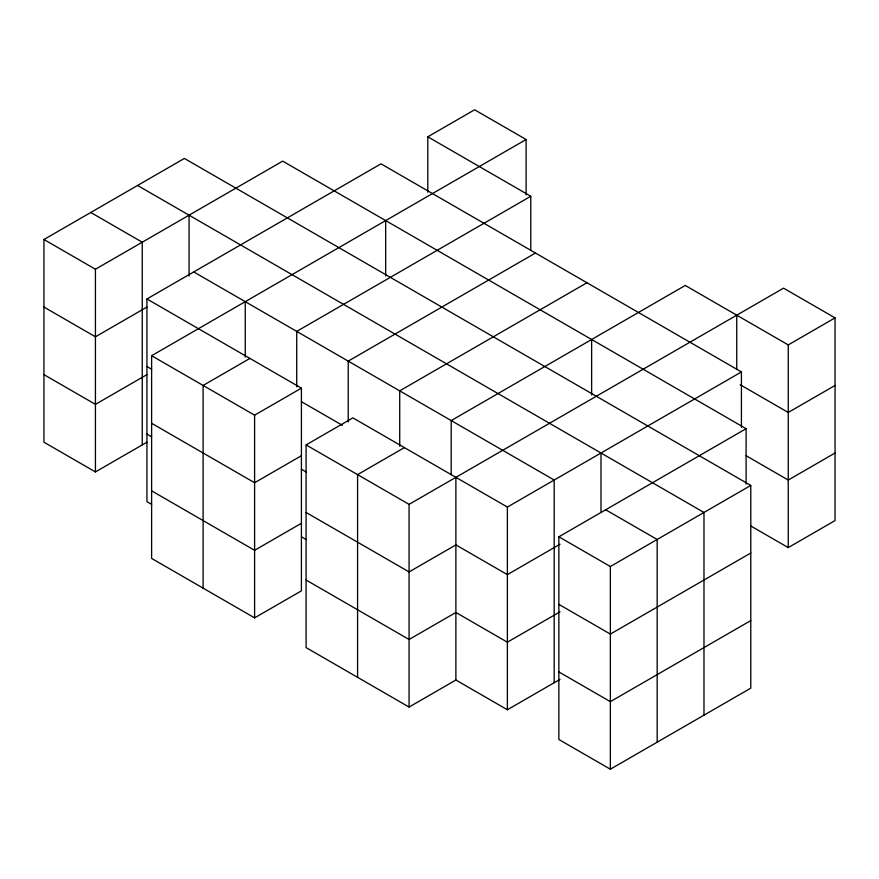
<?xml version="1.0" encoding="UTF-8"?>
<svg xmlns="http://www.w3.org/2000/svg" width="879" height="879" viewBox="0 0 879 879"><rect width="100%" height="100%" fill="white"/><g stroke="black" fill="none" stroke-linecap="round" stroke-linejoin="round"><path stroke-width="1.32" d="M146.936 442.203L95.437 471.935L43.95 442.203L43.95 239.506L184.381 158.429L750.787 485.439L750.787 688.136L610.356 769.213L558.868 739.492L558.868 536.794L746.106 428.688L746.106 484.087M43.95 239.506L95.437 269.238L282.686 161.132L746.106 428.688M151.617 504.359L146.936 501.656L146.936 298.959L380.992 163.835L741.426 371.938L741.426 427.337M427.798 192.215L427.798 136.805L474.605 109.787L526.103 139.508L526.103 194.918M146.936 307.068L95.437 336.8L43.95 307.068M146.936 298.959L301.409 388.144L301.409 590.842L254.602 617.871L151.617 558.418L151.617 355.72L526.103 139.508M146.936 374.641L95.437 404.362L43.95 374.641M249.922 358.423L203.104 385.441L203.104 588.139M530.784 250.317L530.784 196.27L296.728 331.394L296.728 386.804M151.617 355.72L254.602 415.174L301.409 388.144M535.465 253.02L348.216 361.126L348.216 421.931M560.033 679.357L507.381 709.76L455.882 680.027L409.076 707.057L306.09 647.603L306.09 444.906L352.897 417.877L507.381 507.062L741.426 371.938M586.952 282.752L399.714 390.847L399.714 446.257M301.409 455.718L254.602 482.736L151.617 423.282M404.395 447.609L357.577 474.627L357.577 677.324M301.409 523.28L254.602 550.309L151.617 490.845M306.09 444.906L409.076 504.359L783.563 288.158L835.05 317.879L835.05 520.577L788.243 547.606L750.787 525.983M451.202 474.638L451.202 420.58L685.257 285.455L788.243 344.909L835.05 317.879M560.033 544.222L507.381 574.624L455.882 544.903L409.076 571.921L306.09 512.468M835.05 385.452L788.243 412.471L740.261 384.771M558.868 536.794L610.356 566.515L750.787 485.439M560.033 611.795L507.381 642.197L455.882 612.465L409.076 639.494L306.09 580.03M835.05 453.015L788.243 480.044L746.106 455.718M750.787 553.012L610.356 634.089L558.868 604.356M750.787 620.574L610.356 701.651L558.868 671.919M427.798 136.805L530.784 196.27M137.574 185.458L703.98 512.468L703.98 715.165M90.757 212.476L142.255 242.208L142.255 444.906M193.743 271.941L554.188 480.033L554.188 682.73M605.675 509.765L657.173 539.497L657.173 742.195M301.409 401.659L342.37 425.315M146.936 366.532L151.617 369.235M301.409 469.232L306.09 471.935M146.936 434.094L151.617 436.797M301.409 536.794L306.09 539.497M788.243 344.909L788.243 547.606M736.745 315.176L736.745 369.235M610.356 566.515L610.356 769.213M600.994 453.015L600.994 512.468M591.633 339.503L591.633 394.902M507.381 507.062L507.381 709.76M455.882 477.33L455.882 680.027M409.076 504.359L409.076 707.057M385.672 220.585L385.672 275.995M254.602 415.174L254.602 617.871M245.241 301.662L245.241 357.072M189.062 215.179L189.062 275.995M95.437 269.238L95.437 471.935"/></g></svg>
